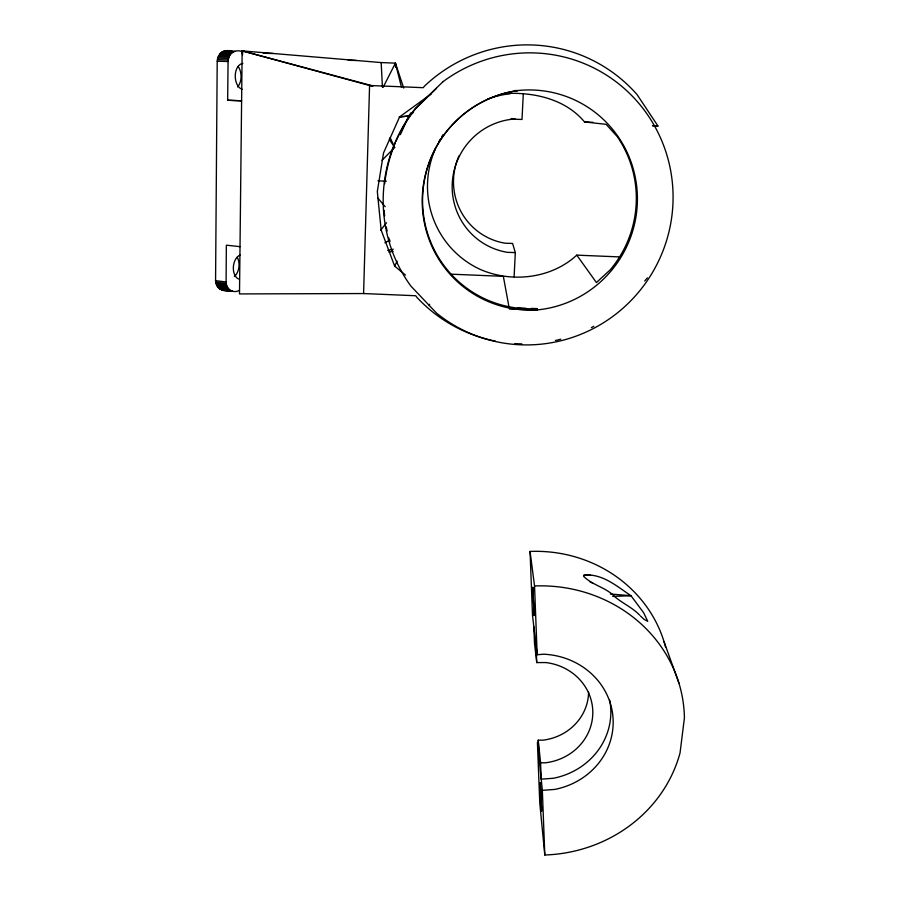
<?xml version="1.0" encoding="UTF-8"?>
<svg xmlns="http://www.w3.org/2000/svg" width="900" height="900" viewBox="0 0 900 900"><rect width="100%" height="100%" fill="white"/><g stroke="black" fill="none" stroke-linecap="round" stroke-linejoin="round"><path stroke-width="1.35" d="M239.49 290.329C232.796 294.086 225.911 288.889 226.091 281.981L226.35 245.171L240.019 246.656M241.605 100.811L227.655 100.249L228.071 61.481C228.285 53.572 235.069 48.386 243.034 51.953M403.718 88.054L395.415 63.135L381.161 62.572L242.156 50.873L239.501 293.918L363.589 293.546L415.721 295.74L416.79 297.236A149.917 147.87 -63 0 0 495.326 341.089M363.589 293.546L369.574 85.478L242.156 50.873L242.55 55.069M233.584 51.806C224.291 48.004 216.81 53.37 217.192 62.854L215.584 279.157C214.718 288.945 224.123 292.23 232.605 291.184M514.102 276.795L515.317 252.585L512.595 243.45L505.226 243.225A63.023 62.123 -68 0 1 458.978 155.869M523.283 94.129L522.011 119.453L512.505 119.183A67.343 66.398 -66.4 0 0 452.216 184.14A67.343 66.398 -66.4 0 0 507.454 252.349L515.317 252.585M429.334 305.527L429.615 304.267M431.089 94.039L399.6 116.899L383.558 152.865L377.325 191.486L381.161 230.107L394.661 266.13L405.45 275.04M400.399 134.64L408.735 115.999L411.322 112.804M394.661 266.13L397.136 261.157M383.13 87.311L395.415 63.135L401.535 87.446M380.576 230.333L386.505 222.795M411.289 112.86L408.735 115.999L399.229 117M644.715 280.991L647.415 277.875M382.005 160.324L394.65 147.487L390.105 137.531M436.5 88.369L415.598 108.641A145.53 143.55 -61.7 0 0 395.921 141.514M620.291 256.939L576.776 255.139C551.396 278.528 512.235 283.084 480.87 269.696A92.396 91.103 -66.5 0 1 435.397 148.759M413.179 112.77L408.735 115.999L399.6 116.899M384.885 242.764L389.824 240.086M514.642 90.562L517.748 90.551A110.576 109.091 -61.4 0 1 636.964 189A110.576 109.091 -61.4 0 1 537.457 309.892L509.355 309.015M387.731 250.403L393.233 249.232M389.002 251.977L393.12 251.381M225.956 289.463L222.199 289.834M530.055 551.441L532.53 615.589L537.165 654.727L543.78 654.21A73.305 68.377 -1.6 0 1 612.967 717.086A73.305 68.377 -1.6 0 1 554.76 789.424L542.34 790.335L544.804 855A144.281 134.618 -1.6 0 0 680.062 752.85L684.416 717.908A144.281 134.618 -1.6 0 0 534.544 585.967L530.055 551.441A133.999 125.865 -1.8 0 1 665.595 647.179M612.72 596.419L630.979 595.71L643.68 612.799L647.741 621.337L644.051 619.335L640.485 616.016M533.858 626.726L534.488 643.151L536.738 662.58L545.951 662.569A54.079 50.535 -1.6 0 1 592.808 712.676A54.079 50.535 -1.6 0 1 545.512 762.784L540.574 762.784L538.222 740.171L542.993 740.171A52.2 48.926 -1.7 0 0 588.6 691.954M583.594 575.179C602.123 573.165 616.635 586.17 630.979 595.71L610.391 594.023M224.213 51.131L234.99 51.311M223.189 51.367L233.977 51.547M222.199 51.806L232.987 51.986M221.265 52.447L232.054 52.639M263.295 53.291L273.004 53.471M220.399 53.269L231.188 53.471M219.6 54.281L230.389 54.484M218.903 55.44L229.691 55.654M218.317 56.745L229.106 56.959M348.188 60.3L356.186 60.469M217.845 58.163L228.634 58.387M217.496 59.67L228.285 59.906M217.271 61.245L228.071 61.481M504.608 93.532C533.554 91.969 565.2 98.775 584.561 121.961L606.127 124.324L617.197 136.53A109.856 108.371 -61.6 0 1 610.178 269.899L596.408 282.544L576.776 255.139M511.178 118.597L514.991 118.71M517.489 307.991L525.87 308.25M531.45 308.419L537.041 308.599L537.457 309.892A110.689 109.147 -60.8 0 1 422.674 211.039A110.689 109.147 -60.8 0 1 517.748 90.551M227.655 100.249L241.47 100.8M584.561 121.961L592.92 122.299M652.691 125.809L657.956 126.011L637.065 94.59A149.917 147.87 -63 0 0 424.474 86.13L423.225 87.683L369.574 85.478L372.161 86.085M451.631 274.196L502.886 276.322M590.58 575.212L585.124 574.988L583.582 576.27C592.357 585.326 606.015 587.317 614.722 596.689C622.654 603.383 632.531 607.635 639.675 615.173M377.944 180.81L386.336 181.215M652.489 125.539L657.956 126.011M215.64 280.665L226.091 281.981M215.82 282.139L226.271 283.455M216.135 283.534L226.586 284.861M216.574 284.85L227.014 286.178M217.125 286.043L227.565 287.381M217.789 287.1L228.218 288.439M218.542 288.011L228.971 289.35M219.375 288.743L229.792 290.093M220.275 289.305L230.692 290.655M221.22 289.665L231.626 291.015M242.156 50.873L242.494 53.663L242.156 50.873L373.072 85.995M590.141 582.131L592.549 582.975M377.944 198.191L385.2 206.73M389.317 139.376L394.65 147.487M664.099 641.869L678.881 682.965M503.359 276.469L509.119 307.733M542.34 790.335L537.424 742.387L539.764 802.98L544.804 855M395.415 63.135L395.629 67.297M381.161 62.572L382.444 87.154M534.544 585.967L537.165 654.727M536.085 645.604L536.738 662.58M540.574 762.784L541.192 779.164L553.41 778.264A72.079 67.354 -1.6 0 0 609.705 700.178M538.222 740.171L538.83 756.045M593.798 326.34A149.917 147.87 -63 0 1 591.39 327.6M560.734 339.221A149.917 147.87 -63 0 1 555.469 340.47M521.842 343.879A149.917 147.87 -63 0 1 514.868 343.62M438.964 141.514A92.396 91.103 -66.5 0 1 440.303 139.151M441.709 136.822A92.396 91.103 -66.5 0 1 443.183 134.539M487.924 99.011A92.396 91.103 -66.5 0 1 510.188 93.758M537.041 308.599A109.969 108.439 -61 0 1 423.011 210.386A109.969 108.439 -61 0 1 517.455 90.675M389.936 241.875A145.53 143.55 -61.7 0 1 388.777 237.847M387.124 231.053A145.53 143.55 -61.7 0 1 386.291 226.935M384.649 215.921A145.53 143.55 -61.7 0 1 384.142 210.386M384.683 183.679A145.53 143.55 -61.7 0 1 395.381 142.751M238.162 66.465A12.994 8.28 88.5 0 1 237.578 86.929M237.251 257.31A12.364 8.032 -84.5 0 1 234.338 276.581M242.1 89.28A13.061 8.246 88.7 0 1 235.249 75.589A13.061 8.246 88.7 0 1 242.854 63.428M238.567 279.023A12.431 7.999 -84.5 0 1 233.37 266.895A12.431 7.999 -84.5 0 1 240.143 255.037M532.744 587.891L534.195 615.611L532.811 587.25L532.744 587.891M540.236 783L541.676 811.012L540.236 783M442.991 81.686L415.215 108.63A146.486 144.495 -61.5 0 0 410.918 286.144L436.522 313.099A146.486 144.495 -61.5 0 0 632.149 299.385A146.486 144.495 -61.5 0 0 637.673 101.992A146.486 144.495 -61.5 0 0 442.991 81.686"/></g></svg>
